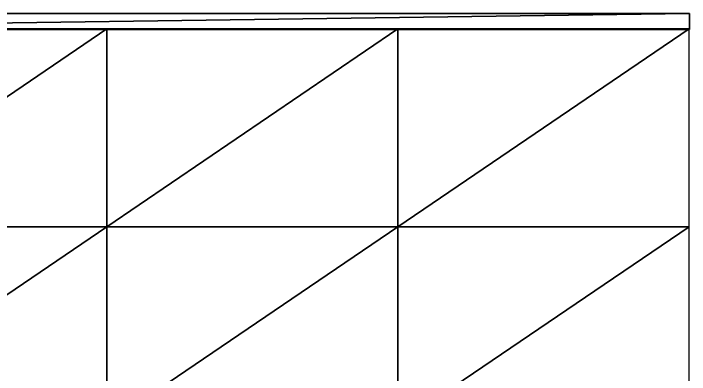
# Model space of a CAD drawing. Header units: inches. Extents: x -290 to 285, y -200 to 203.
# Drawn here: x -46.8 to 285.1, y 25.2 to 202.3 of the extents above; entities that cross this region are included whole.
import ezdxf

# ---------------------------------------------------------------- set-up
doc = ezdxf.new("R2010")
doc.units = ezdxf.units.IN
doc.header["$MEASUREMENT"] = 0
doc.layers.get('0').update_dxf_attribs({"color": 76, "true_color": 0x3d8706})

msp = doc.modelspace()

# ---------------------------------------------------------------- meshes
at = {"color": 33, "true_color": 0xb19e7c}
mesh = msp.add_polyface(dxfattribs=at)
corners = [(-284.89, 194.39), (285.14, 194.39), (-284.89, 202.26), (285.14, 202.26), (-284.89, 194.39, 326.29), (285.14, 194.39, 326.29), (-284.89, 202.26, 326.29), (285.14, 202.26, 326.29)]
mesh.append_faces([[corners[k] for k in face] for face in [(0, 2, 3, 0), (3, 1, 0, 3), (4, 5, 7, 4), (7, 6, 4, 7), (0, 1, 5, 0), (5, 4, 0, 5), (1, 3, 7, 1), (7, 5, 1, 7), (3, 2, 6, 3), (6, 7, 3, 6), (2, 0, 4, 2), (4, 6, 2, 4)]], dxfattribs={"vtx2": -1, "vtx3": -1, "color": 33})
at = {"color": 254, "true_color": 0xe8e8e8}
mesh = msp.add_polyface(dxfattribs=at)
corners = [(-286.9, -193.34, 1.48), (-143.94, -193.34, 1.48), (-0.99, -193.34, 1.48), (141.97, -193.34, 1.48), (284.93, -193.34, 1.48), (-286.9, -96.34, 1.48), (-143.94, -96.34, 1.48), (-0.99, -96.34, 1.48), (141.97, -96.34, 1.48), (284.93, -96.34, 1.48), (-286.9, 0.67, 1.48), (-143.94, 0.67, 1.48), (-0.99, 0.67, 1.48), (141.97, 0.67, 1.48), (284.93, 0.67, 1.48), (-286.9, 97.68, 1.48), (-143.94, 97.68, 1.48), (-0.99, 97.68, 1.48), (141.97, 97.68, 1.48), (284.93, 97.68, 1.48), (-286.9, 194.69, 1.48), (-143.94, 194.69, 1.48), (-0.99, 194.69, 1.48), (141.97, 194.69, 1.48), (284.93, 194.69, 1.48)]
mesh.append_faces([[corners[k] for k in face] for face in [(5, 0, 6, 5), (1, 6, 0, 1), (6, 1, 7, 6), (2, 7, 1, 2), (7, 2, 8, 7), (3, 8, 2, 3), (8, 3, 9, 8), (4, 9, 3, 4), (10, 5, 11, 10), (6, 11, 5, 6), (11, 6, 12, 11), (7, 12, 6, 7), (12, 7, 13, 12), (8, 13, 7, 8), (13, 8, 14, 13), (9, 14, 8, 9), (15, 10, 16, 15), (11, 16, 10, 11), (16, 11, 17, 16), (12, 17, 11, 12), (17, 12, 18, 17), (13, 18, 12, 13), (18, 13, 19, 18), (14, 19, 13, 14), (20, 15, 21, 20), (16, 21, 15, 16), (21, 16, 22, 21), (17, 22, 16, 17), (22, 17, 23, 22), (18, 23, 17, 18), (23, 18, 24, 23), (19, 24, 18, 19)]], dxfattribs={"vtx1": -1, "vtx3": -1, "color": 254})

doc.saveas('drawing.dxf')
